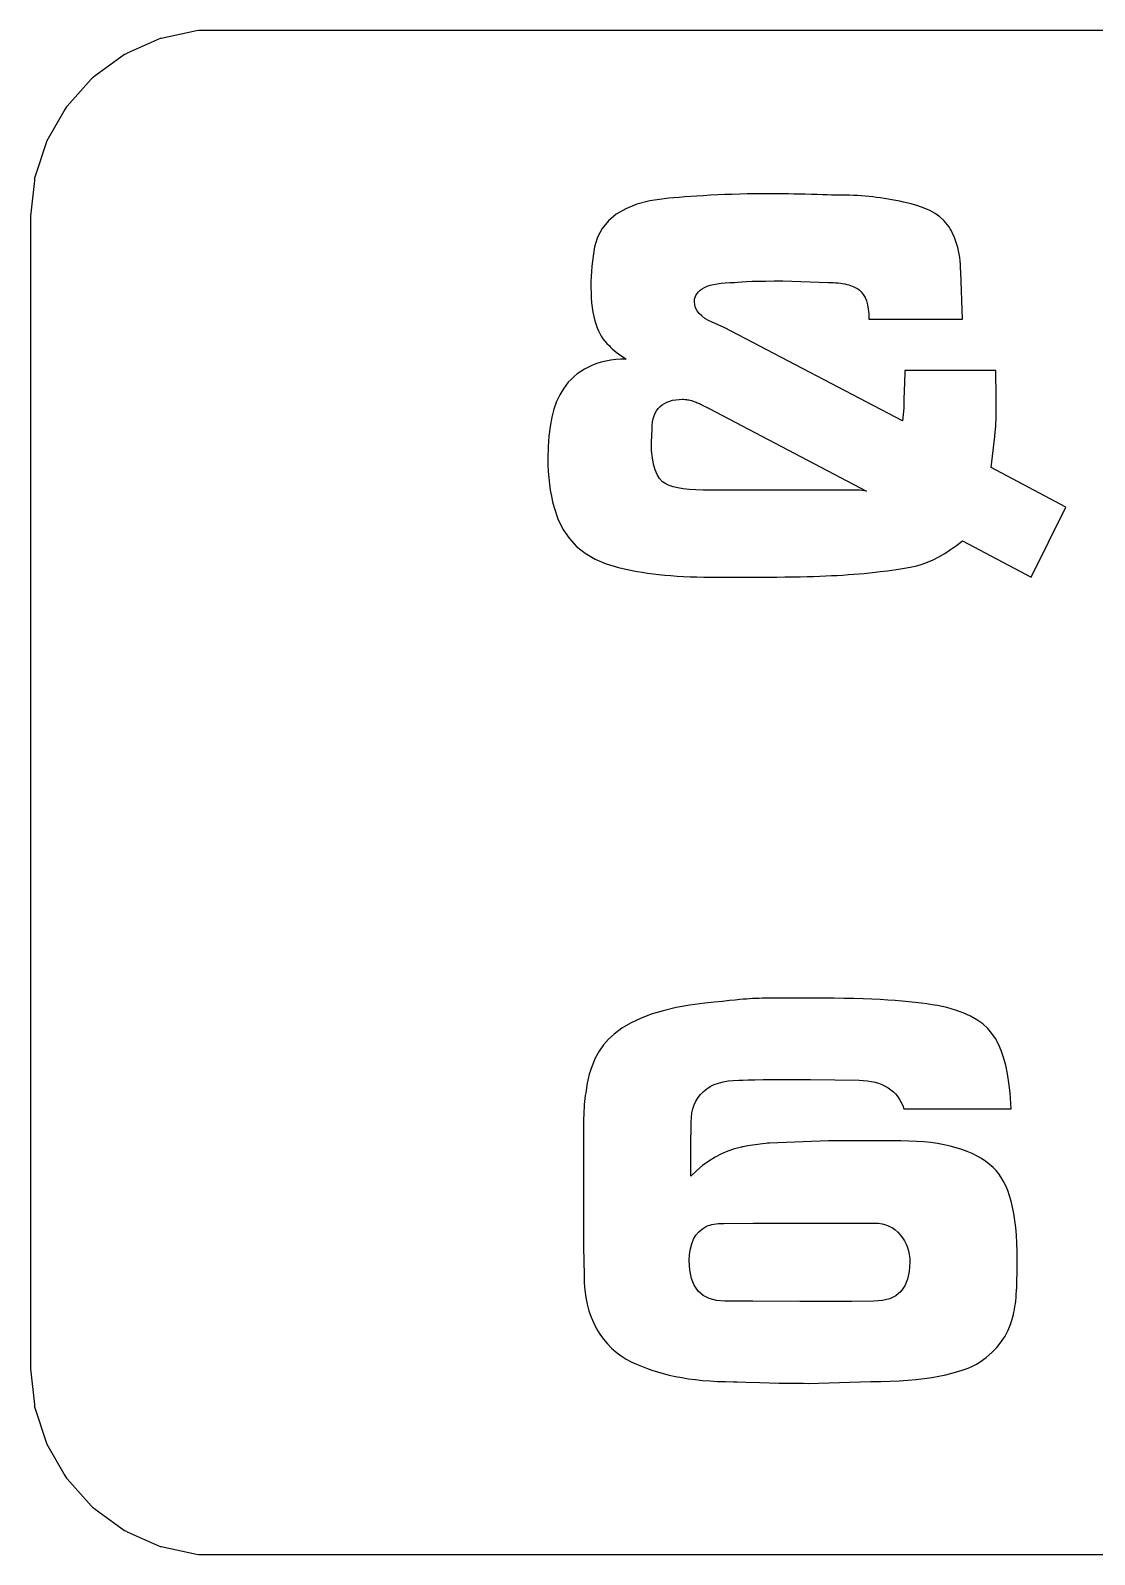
# Model space of a CAD drawing. Header units: millimetres. Extents: x -16 to 249, y -82 to 7.
# Drawn here: x 88.37 to 97.62, y -6.12 to 7.12 of the extents above; entities that cross this region are included whole.
import ezdxf

# ---------------------------------------------------------------- set-up
doc = ezdxf.new("R2010")
doc.units = ezdxf.units.MM
doc.layers.get('0').update_dxf_attribs({"lineweight": 25, "true_color": 0xffffff})

msp = doc.modelspace()

# ---------------------------------------------------------------- linework, layer by layer
for p, q in [((89.4954, 7.05293), (89.2089, 6.92539)), ((89.5042, 7.05479), (89.4954, 7.05293)), ((89.8109, 7.11999), (89.5042, 7.05479)), ((89.8293, 7.12391), (89.8109, 7.11999)), ((100.171, 7.12391), (89.8293, 7.12391)), ((89.1836, 6.91409), (88.9299, 6.72977)), ((89.2008, 6.92175), (89.1836, 6.91409)), ((89.2089, 6.92539), (89.2008, 6.92175)), ((88.8948, 6.69945), (88.685, 6.46642)), ((88.9074, 6.71344), (88.8948, 6.69945)), ((88.9146, 6.7187), (88.9074, 6.71344)), ((88.9299, 6.72977), (88.9146, 6.7187)), ((88.6651, 6.43571), (88.5083, 6.16414)), ((88.6745, 6.45202), (88.6651, 6.43571)), ((88.679, 6.45977), (88.6745, 6.45202)), ((88.685, 6.46642), (88.679, 6.45977)), ((88.5056, 6.15563), (88.4086, 5.85739)), ((88.5083, 6.16414), (88.5056, 6.15563)), ((88.4028, 5.83949), (88.4009, 5.82077)), ((88.4086, 5.85739), (88.4028, 5.83949)), ((88.4009, 5.82077), (88.3681, 5.5089)), ((94.405, 5.69707), (94.342, 5.69431)), ((94.4687, 5.6994), (94.405, 5.69707)), ((94.533, 5.70131), (94.4687, 5.6994)), ((94.5979, 5.7028), (94.533, 5.70131)), ((94.6634, 5.70386), (94.5979, 5.7028)), ((94.7296, 5.7045), (94.6634, 5.70386)), ((94.7964, 5.70471), (94.7296, 5.7045)), ((94.8329, 5.70461), (94.7964, 5.70471)), ((94.8718, 5.70432), (94.8329, 5.70461)), ((94.9131, 5.70381), (94.8718, 5.70432)), ((94.9568, 5.70311), (94.9131, 5.70381)), ((95.0029, 5.70221), (94.9568, 5.70311)), ((95.0515, 5.70111), (95.0029, 5.70221)), ((95.1024, 5.69981), (95.0515, 5.70111)), ((95.1558, 5.69832), (95.1024, 5.69981)), ((95.2076, 5.69681), (95.1558, 5.69832)), ((95.2539, 5.69551), (95.2076, 5.69681)), ((93.5425, 5.57443), (93.4598, 5.52682)), ((93.6396, 5.61272), (93.5425, 5.57443)), ((93.7511, 5.64166), (93.6396, 5.61272)), ((93.8768, 5.66127), (93.7511, 5.64166)), ((93.917, 5.6653), (93.8768, 5.66127)), ((93.96, 5.66924), (93.917, 5.6653)), ((94.006, 5.6731), (93.96, 5.66924)), ((94.0549, 5.67688), (94.006, 5.6731)), ((94.1067, 5.68056), (94.0549, 5.67688)), ((94.1614, 5.68416), (94.1067, 5.68056)), ((94.2191, 5.68768), (94.1614, 5.68416)), ((94.2797, 5.69112), (94.2191, 5.68768)), ((94.342, 5.69431), (94.2797, 5.69112)), ((95.2946, 5.69441), (95.2539, 5.69551)), ((95.3298, 5.69351), (95.2946, 5.69441)), ((95.3594, 5.69281), (95.3298, 5.69351)), ((95.3835, 5.69231), (95.3594, 5.69281)), ((95.402, 5.69202), (95.3835, 5.69231)), ((95.4507, 5.69168), (95.402, 5.69202)), ((95.486, 5.69098), (95.4507, 5.69168)), ((95.521, 5.68982), (95.486, 5.69098)), ((95.5556, 5.68819), (95.521, 5.68982)), ((95.5898, 5.68608), (95.5556, 5.68819)), ((95.6237, 5.68352), (95.5898, 5.68608)), ((95.6572, 5.6805), (95.6237, 5.68352)), ((95.6902, 5.67699), (95.6572, 5.6805)), ((95.7232, 5.67303), (95.6902, 5.67699)), ((95.7563, 5.66862), (95.7232, 5.67303)), ((95.7895, 5.66373), (95.7563, 5.66862)), ((95.8228, 5.65839), (95.7895, 5.66373)), ((95.8563, 5.65256), (95.8228, 5.65839)), ((95.8899, 5.64629), (95.8563, 5.65256)), ((95.9236, 5.63953), (95.8899, 5.64629)), ((95.9575, 5.63231), (95.9236, 5.63953)), ((96.0221, 5.618), (95.9575, 5.63231)), ((96.0819, 5.60081), (96.0221, 5.618)), ((96.1367, 5.58075), (96.0819, 5.60081)), ((96.1867, 5.55782), (96.1367, 5.58075)), ((88.3681, 5.5089), (88.3671, 5.5)), ((88.3671, 5.5), (88.3671, -4.5)), ((93.3913, 5.46986), (93.3372, 5.40358)), ((93.4598, 5.52682), (93.3913, 5.46986)), ((96.2317, 5.532), (96.1867, 5.55782)), ((96.2718, 5.5033), (96.2317, 5.532)), ((96.307, 5.47173), (96.2718, 5.5033)), ((96.3372, 5.43727), (96.307, 5.47173)), ((96.3498, 5.41975), (96.3372, 5.43727)), ((93.2974, 5.32796), (93.2719, 5.243)), ((93.3372, 5.40358), (93.2974, 5.32796)), ((96.3618, 5.40105), (96.3498, 5.41975)), ((96.3732, 5.38115), (96.3618, 5.40105)), ((96.384, 5.36006), (96.3732, 5.38115)), ((96.3942, 5.3378), (96.384, 5.36006)), ((96.4038, 5.31435), (96.3942, 5.3378)), ((96.4129, 5.2897), (96.4038, 5.31435)), ((93.2643, 5.20242), (93.2577, 5.16083)), ((93.2719, 5.243), (93.2643, 5.20242)), ((96.4213, 5.26387), (96.4129, 5.2897)), ((96.4289, 5.23705), (96.4213, 5.26387)), ((96.4355, 5.20937), (96.4289, 5.23705)), ((96.4411, 5.18083), (96.4355, 5.20937)), ((96.4457, 5.15146), (96.4411, 5.18083)), ((93.2475, 5.0746), (93.2439, 5.02995)), ((93.2521, 5.11823), (93.2475, 5.0746)), ((93.2577, 5.16083), (93.2521, 5.11823)), ((96.4493, 5.12125), (96.4457, 5.15146)), ((96.4518, 5.09018), (96.4493, 5.12125)), ((96.4534, 5.05827), (96.4518, 5.09018)), ((96.4539, 5.02551), (96.4534, 5.05827)), ((93.2399, 4.93761), (93.2394, 4.88991)), ((93.2414, 4.9843), (93.2399, 4.93761)), ((93.2439, 5.02995), (93.2414, 4.9843)), ((94.2514, 4.89992), (94.2774, 4.909)), ((94.2774, 4.909), (94.3059, 4.91669)), ((94.3059, 4.91669), (94.337, 4.92297)), ((94.337, 4.92297), (94.3707, 4.92786)), ((94.3707, 4.92786), (94.4069, 4.93135)), ((94.4069, 4.93135), (94.4458, 4.93346)), ((94.4458, 4.93346), (94.4872, 4.93416)), ((94.4872, 4.93416), (94.5157, 4.93715)), ((94.5157, 4.93715), (94.5511, 4.93976)), ((94.5511, 4.93976), (94.5934, 4.94196)), ((94.5934, 4.94196), (94.6425, 4.94376)), ((94.6425, 4.94376), (94.6985, 4.94516)), ((94.6985, 4.94516), (94.7613, 4.94615)), ((94.7613, 4.94615), (94.8311, 4.94675)), ((94.8311, 4.94675), (94.9076, 4.94695)), ((94.9076, 4.94695), (95.301, 4.93416)), ((95.301, 4.93416), (95.3237, 4.93388)), ((95.3237, 4.93388), (95.3457, 4.93304)), ((95.3457, 4.93304), (95.3671, 4.93167)), ((95.3671, 4.93167), (95.3878, 4.92975)), ((95.3878, 4.92975), (95.4078, 4.92726)), ((95.4078, 4.92726), (95.4271, 4.92422)), ((95.4271, 4.92422), (95.4458, 4.92065)), ((95.4458, 4.92065), (95.4637, 4.91652)), ((95.4637, 4.91652), (95.4808, 4.91196)), ((95.4808, 4.91196), (95.4968, 4.90712)), ((95.4968, 4.90712), (95.5117, 4.90198)), ((95.5117, 4.90198), (95.5255, 4.89653)), ((96.4701, 4.61415), (96.4539, 5.02551)), ((93.2394, 4.88991), (93.2401, 4.84442)), ((93.2401, 4.84442), (93.2422, 4.80029)), ((93.2422, 4.80029), (93.2458, 4.75751)), ((94.14, 4.76883), (94.1413, 4.78732)), ((94.1413, 4.78732), (94.1455, 4.80482)), ((94.1455, 4.80482), (94.1524, 4.82137)), ((94.1524, 4.82137), (94.162, 4.83693)), ((94.162, 4.83693), (94.1744, 4.85152)), ((94.1744, 4.85152), (94.1895, 4.86513)), ((94.1895, 4.86513), (94.2075, 4.87776)), ((94.2075, 4.87776), (94.2281, 4.88943)), ((94.2281, 4.88943), (94.2514, 4.89992)), ((95.5255, 4.89653), (95.5381, 4.89079)), ((95.5381, 4.89079), (95.5497, 4.88475)), ((95.5497, 4.88475), (95.5602, 4.87842)), ((95.5602, 4.87842), (95.5695, 4.8718)), ((95.5695, 4.8718), (95.5899, 4.85294)), ((95.5899, 4.85294), (95.6075, 4.83026)), ((95.6075, 4.83026), (95.6224, 4.80379)), ((95.6224, 4.80379), (95.6346, 4.77348)), ((95.6346, 4.77348), (95.6441, 4.73936)), ((93.2458, 4.75751), (93.2509, 4.71609)), ((93.2509, 4.71609), (93.2574, 4.67603)), ((93.2574, 4.67603), (93.2653, 4.63733)), ((93.2653, 4.63733), (93.2747, 4.59998)), ((94.1425, 4.74046), (94.14, 4.76883)), ((94.15, 4.71362), (94.1425, 4.74046)), ((94.1625, 4.68831), (94.15, 4.71362)), ((94.18, 4.66451), (94.1625, 4.68831)), ((94.2025, 4.64224), (94.18, 4.66451)), ((94.23, 4.62151), (94.2025, 4.64224)), ((95.6441, 4.73936), (95.6509, 4.70145)), ((95.6509, 4.70145), (95.655, 4.6597)), ((95.655, 4.6597), (95.6563, 4.61415)), ((93.2747, 4.59998), (93.2855, 4.564)), ((93.2855, 4.564), (93.2943, 4.53802)), ((93.2943, 4.53802), (93.3046, 4.51308)), ((93.3046, 4.51308), (93.3164, 4.48914)), ((94.2625, 4.60228), (94.23, 4.62151)), ((94.3, 4.58459), (94.2625, 4.60228)), ((94.3977, 4.54123), (94.3, 4.58459)), ((95.9493, 3.73097), (94.3977, 4.54123)), ((95.6563, 4.61415), (96.4701, 4.61415)), ((93.3164, 4.48914), (93.3296, 4.46622)), ((93.3296, 4.46622), (93.3442, 4.44432)), ((93.3442, 4.44432), (93.3602, 4.42345)), ((93.3602, 4.42345), (93.3777, 4.40359)), ((93.3777, 4.40359), (93.3967, 4.38475)), ((93.3967, 4.38475), (93.4103, 4.37045)), ((93.3299, 4.24037), (93.2911, 4.22824)), ((93.3702, 4.25031), (93.3299, 4.24037)), ((93.412, 4.25803), (93.3702, 4.25031)), ((93.4103, 4.37045), (93.4253, 4.35606)), ((93.4552, 4.26353), (93.412, 4.25803)), ((93.4253, 4.35606), (93.4418, 4.34158)), ((93.4418, 4.34158), (93.4598, 4.32703)), ((93.4998, 4.26685), (93.4552, 4.26353)), ((93.4598, 4.32703), (93.4791, 4.31239)), ((93.4791, 4.31239), (93.4999, 4.29767)), ((93.5459, 4.26796), (93.4998, 4.26685)), ((93.4999, 4.29767), (93.5222, 4.28285)), ((93.5222, 4.28285), (93.5459, 4.26796)), ((93.0929, 4.1152), (93.0668, 4.09105)), ((93.121, 4.13791), (93.0929, 4.1152)), ((93.1512, 4.15916), (93.121, 4.13791)), ((93.1834, 4.17899), (93.1512, 4.15916)), ((93.2176, 4.19736), (93.1834, 4.17899)), ((93.2536, 4.2139), (93.2176, 4.19736)), ((93.2911, 4.22824), (93.2536, 4.2139)), ((95.9683, 4.16872), (95.9642, 4.04811)), ((96.7604, 4.16872), (95.9683, 4.16872)), ((96.7631, 3.93221), (96.7604, 4.16872)), ((93.0006, 4.00995), (92.9688, 3.95776)), ((93.0206, 4.03844), (93.0006, 4.00995)), ((93.0427, 4.06546), (93.0206, 4.03844)), ((93.0668, 4.09105), (93.0427, 4.06546)), ((95.9622, 3.98567), (95.9617, 3.96486)), ((95.9629, 4.00655), (95.9622, 3.98567)), ((95.9642, 4.04811), (95.9629, 4.00655)), ((92.9413, 3.89894), (92.918, 3.83351)), ((92.9688, 3.95776), (92.9413, 3.89894)), ((93.824, 3.83714), (93.8402, 3.85417)), ((93.8402, 3.85417), (93.8584, 3.86919)), ((93.8584, 3.86919), (93.8784, 3.8822)), ((93.8784, 3.8822), (93.9003, 3.89322)), ((93.9003, 3.89322), (93.924, 3.90222)), ((93.924, 3.90222), (93.9495, 3.90924)), ((93.9495, 3.90924), (93.9768, 3.91425)), ((93.9768, 3.91425), (94.0059, 3.91725)), ((94.0059, 3.91725), (94.0369, 3.91824)), ((94.0369, 3.91824), (94.0477, 3.91801)), ((94.0477, 3.91801), (94.0586, 3.91731)), ((94.0586, 3.91731), (94.0694, 3.91615)), ((94.0694, 3.91615), (94.0803, 3.91452)), ((94.0803, 3.91452), (94.0911, 3.91241)), ((94.0911, 3.91241), (94.102, 3.90985)), ((94.102, 3.90985), (94.1128, 3.90683)), ((94.1128, 3.90683), (94.1237, 3.90332)), ((94.1237, 3.90332), (94.1344, 3.89958)), ((94.1344, 3.89958), (94.1447, 3.8958)), ((94.1447, 3.8958), (94.1547, 3.89197)), ((94.1547, 3.89197), (94.1644, 3.88809)), ((94.1644, 3.88809), (94.1737, 3.88419)), ((94.1737, 3.88419), (94.1827, 3.88022)), ((94.1827, 3.88022), (94.1913, 3.87622)), ((94.1913, 3.87622), (94.1996, 3.87216)), ((94.1996, 3.87216), (94.2078, 3.86807)), ((94.2078, 3.86807), (94.2244, 3.8596)), ((94.2244, 3.8596), (94.2329, 3.85526)), ((94.2329, 3.85526), (94.25, 3.84628)), ((94.25, 3.84628), (94.2674, 3.83698)), ((95.9602, 3.86208), (95.9601, 3.84177)), ((95.9603, 3.88246), (95.9602, 3.86208)), ((95.9605, 3.90292), (95.9603, 3.88246)), ((95.9608, 3.92349), (95.9605, 3.90292)), ((95.9612, 3.94414), (95.9608, 3.92349)), ((95.9617, 3.96486), (95.9612, 3.94414)), ((96.7631, 3.81805), (96.7631, 3.93221)), ((92.8989, 3.76144), (92.8841, 3.68277)), ((92.918, 3.83351), (92.8989, 3.76144)), ((93.7721, 3.69296), (93.7754, 3.722)), ((93.7754, 3.722), (93.7808, 3.74904)), ((93.7808, 3.74904), (93.7883, 3.77406)), ((93.7883, 3.77406), (93.798, 3.7971)), ((93.798, 3.7971), (93.8099, 3.81812)), ((93.8099, 3.81812), (93.824, 3.83714)), ((94.2674, 3.83698), (95.6346, 3.11913)), ((95.9601, 3.84177), (95.9493, 3.73097)), ((96.7604, 3.7052), (96.761, 3.71916)), ((96.761, 3.71916), (96.7616, 3.73317)), ((96.7616, 3.73317), (96.762, 3.74721)), ((96.762, 3.74721), (96.7624, 3.76129)), ((96.7624, 3.76129), (96.7627, 3.77542)), ((96.7627, 3.77542), (96.7629, 3.7896)), ((96.7629, 3.7896), (96.7631, 3.8038)), ((96.7631, 3.8038), (96.7631, 3.81805)), ((92.8735, 3.59747), (92.8671, 3.50555)), ((92.8841, 3.68277), (92.8735, 3.59747)), ((93.7656, 3.54193), (93.771, 3.66193)), ((93.771, 3.66193), (93.7721, 3.69296)), ((96.7197, 3.326), (96.7495, 3.59512)), ((96.7495, 3.59512), (96.7515, 3.60873)), ((96.7515, 3.60873), (96.7533, 3.62239)), ((96.7533, 3.62239), (96.7549, 3.63609)), ((96.7549, 3.63609), (96.7563, 3.64983)), ((96.7563, 3.64983), (96.7576, 3.6636)), ((96.7576, 3.6636), (96.7587, 3.67743)), ((96.7587, 3.67743), (96.7596, 3.6913)), ((96.7596, 3.6913), (96.7604, 3.7052)), ((92.8671, 3.50555), (92.865, 3.40701)), ((93.7675, 3.47189), (93.7656, 3.54193)), ((93.7734, 3.409), (93.7675, 3.47189)), ((92.865, 3.40701), (92.8658, 3.34862)), ((92.8658, 3.34862), (92.8684, 3.29158)), ((93.7831, 3.35327), (93.7734, 3.409)), ((93.7968, 3.3047), (93.7831, 3.35327)), ((97.368, 2.98077), (96.7197, 3.326)), ((92.8684, 3.29158), (92.8726, 3.2359)), ((92.8726, 3.2359), (92.8786, 3.18159)), ((92.8786, 3.18159), (92.8862, 3.12863)), ((93.8143, 3.26328), (93.7968, 3.3047)), ((93.8358, 3.22902), (93.8143, 3.26328)), ((93.8611, 3.20192), (93.8358, 3.22902)), ((93.8904, 3.18196), (93.8611, 3.20192)), ((93.9191, 3.16919), (93.8904, 3.18196)), ((92.8862, 3.12863), (92.8955, 3.07703)), ((92.8955, 3.07703), (92.9065, 3.02678)), ((93.9538, 3.15811), (93.9191, 3.16919)), ((93.9944, 3.14874), (93.9538, 3.15811)), ((94.041, 3.14108), (93.9944, 3.14874)), ((94.0934, 3.13512), (94.041, 3.14108)), ((94.1518, 3.13086), (94.0934, 3.13512)), ((94.2162, 3.1283), (94.1518, 3.13086)), ((94.2864, 3.12744), (94.2162, 3.1283)), ((95.5804, 3.12744), (94.2864, 3.12744)), ((95.6346, 3.11913), (95.5804, 3.12744)), ((92.9065, 3.02678), (92.9192, 2.97789)), ((92.9192, 2.97789), (92.9523, 2.87885)), ((97.0669, 2.37225), (97.368, 2.98077)), ((92.9523, 2.87885), (92.9959, 2.78947)), ((92.9959, 2.78947), (93.05, 2.70978)), ((93.05, 2.70978), (93.1146, 2.63977)), ((96.4176, 2.6483), (96.4701, 2.68904)), ((96.4701, 2.68904), (97.0669, 2.37225)), ((93.1146, 2.63977), (93.1897, 2.57942)), ((93.1897, 2.57942), (93.2753, 2.52876)), ((93.2753, 2.52876), (93.3714, 2.48776)), ((96.1665, 2.50171), (96.2152, 2.52341)), ((96.2152, 2.52341), (96.2646, 2.54892)), ((96.2646, 2.54892), (96.3149, 2.57823)), ((96.3149, 2.57823), (96.3659, 2.61136)), ((96.3659, 2.61136), (96.4176, 2.6483)), ((93.3714, 2.48776), (93.4781, 2.45645)), ((93.4781, 2.45645), (93.5162, 2.44717)), ((93.5162, 2.44717), (93.556, 2.43837)), ((93.556, 2.43837), (93.5974, 2.43002)), ((93.5974, 2.43002), (93.6405, 2.42215)), ((93.6405, 2.42215), (93.6852, 2.41473)), ((93.6852, 2.41473), (93.7316, 2.40781)), ((93.7316, 2.40781), (93.7797, 2.40134)), ((93.7797, 2.40134), (93.8294, 2.39532)), ((93.8294, 2.39532), (93.8807, 2.38992)), ((93.8807, 2.38992), (93.9335, 2.38522)), ((93.9335, 2.38522), (93.988, 2.38126)), ((95.2805, 2.38252), (95.3311, 2.38493)), ((95.3311, 2.38493), (95.3807, 2.3876)), ((95.3807, 2.3876), (95.4295, 2.39052)), ((95.4295, 2.39052), (95.4774, 2.39369)), ((95.4774, 2.39369), (95.5243, 2.39711)), ((95.5243, 2.39711), (95.5704, 2.40079)), ((95.5704, 2.40079), (95.6156, 2.40472)), ((95.6156, 2.40472), (95.6868, 2.41226)), ((95.6868, 2.41226), (95.754, 2.41997)), ((95.754, 2.41997), (95.8171, 2.42784)), ((95.8171, 2.42784), (95.8761, 2.43588)), ((95.8761, 2.43588), (95.931, 2.44409)), ((95.931, 2.44409), (95.9819, 2.45247)), ((95.9819, 2.45247), (96.0287, 2.46101)), ((96.0287, 2.46101), (96.0714, 2.46973)), ((96.0714, 2.46973), (96.1186, 2.48381)), ((96.1186, 2.48381), (96.1665, 2.50171)), ((93.988, 2.38126), (94.044, 2.37802)), ((94.044, 2.37802), (94.1016, 2.37549)), ((94.1016, 2.37549), (94.1607, 2.37369)), ((94.1607, 2.37369), (94.2214, 2.3726)), ((94.2214, 2.3726), (94.2837, 2.37225)), ((94.2837, 2.37225), (94.7015, 2.37225)), ((94.7015, 2.37225), (94.7798, 2.37238)), ((94.7798, 2.37238), (94.8545, 2.37276)), ((94.8545, 2.37276), (94.9257, 2.37338)), ((94.9257, 2.37338), (94.9935, 2.37428)), ((94.9935, 2.37428), (95.0576, 2.37541)), ((95.0576, 2.37541), (95.1183, 2.37682)), ((95.1183, 2.37682), (95.1755, 2.37846)), ((95.1755, 2.37846), (95.2291, 2.38037)), ((95.2291, 2.38037), (95.2805, 2.38252)), ((94.3117, -1.32263), (94.2301, -1.3309)), ((94.3828, -1.31546), (94.3117, -1.32263)), ((94.4436, -1.30939), (94.3828, -1.31546)), ((94.4939, -1.30441), (94.4436, -1.30939)), ((94.5338, -1.30055), (94.4939, -1.30441)), ((94.5632, -1.29779), (94.5338, -1.30055)), ((94.5822, -1.29614), (94.5632, -1.29779)), ((94.5909, -1.29559), (94.5822, -1.29614)), ((94.6181, -1.29367), (94.5909, -1.29559)), ((94.6454, -1.29202), (94.6181, -1.29367)), ((94.673, -1.29062), (94.6454, -1.29202)), ((94.7007, -1.28947), (94.673, -1.29062)), ((94.7286, -1.28857), (94.7007, -1.28947)), ((94.7567, -1.28793), (94.7286, -1.28857)), ((94.7849, -1.28755), (94.7567, -1.28793)), ((94.8133, -1.28743), (94.7849, -1.28755)), ((95.1632, -1.28743), (94.8133, -1.28743)), ((95.2601, -1.28769), (95.1632, -1.28743)), ((95.3529, -1.28845), (95.2601, -1.28769)), ((95.4414, -1.28972), (95.3529, -1.28845)), ((95.5257, -1.2915), (95.4414, -1.28972)), ((95.6058, -1.29379), (95.5257, -1.2915)), ((95.6818, -1.29659), (95.6058, -1.29379)), ((95.7535, -1.2999), (95.6818, -1.29659)), ((95.821, -1.30371), (95.7535, -1.2999)), ((95.885, -1.30803), (95.821, -1.30371)), ((95.9461, -1.31287), (95.885, -1.30803)), ((96.0042, -1.31821), (95.9461, -1.31287)), ((96.0594, -1.32407), (96.0042, -1.31821)), ((96.1117, -1.33043), (96.0594, -1.32407)), ((93.7642, -1.42807), (93.67, -1.46404)), ((93.8673, -1.39677), (93.7642, -1.42807)), ((93.9793, -1.37015), (93.8673, -1.39677)), ((94.1003, -1.34819), (93.9793, -1.37015)), ((94.2301, -1.3309), (94.1003, -1.34819)), ((96.1611, -1.33731), (96.1117, -1.33043)), ((96.2075, -1.3447), (96.1611, -1.33731)), ((96.251, -1.35258), (96.2075, -1.3447)), ((96.3326, -1.37001), (96.251, -1.35258)), ((96.4078, -1.39108), (96.3326, -1.37001)), ((96.4767, -1.4158), (96.4078, -1.39108)), ((96.5392, -1.44418), (96.4767, -1.4158)), ((96.5954, -1.4762), (96.5392, -1.44418)), ((93.5082, -1.54997), (93.4407, -1.59995)), ((93.5846, -1.50467), (93.5082, -1.54997)), ((93.67, -1.46404), (93.5846, -1.50467)), ((96.6452, -1.51187), (96.5954, -1.4762)), ((96.6886, -1.55118), (96.6452, -1.51187)), ((96.7257, -1.59415), (96.6886, -1.55118)), ((93.349, -1.69302), (93.3106, -1.74821)), ((93.3923, -1.6436), (93.349, -1.69302)), ((93.4407, -1.59995), (93.3923, -1.6436)), ((96.7555, -1.63724), (96.7257, -1.59415)), ((96.7823, -1.68645), (96.7555, -1.63724)), ((96.8063, -1.74174), (96.7823, -1.68645)), ((93.2773, -1.8092), (93.2489, -1.87595)), ((93.3106, -1.74821), (93.2773, -1.8092)), ((96.8275, -1.80316), (96.8063, -1.74174)), ((96.8457, -1.8707), (96.8275, -1.80316)), ((93.2256, -1.94849), (93.2072, -2.02678)), ((93.2489, -1.87595), (93.2256, -1.94849)), ((96.861, -1.94432), (96.8457, -1.8707)), ((96.8735, -2.02406), (96.861, -1.94432)), ((93.1938, -2.11087), (93.19, -2.13457)), ((93.2072, -2.02678), (93.1938, -2.11087)), ((94.1928, -2.12434), (94.2179, -2.09891)), ((94.2179, -2.09891), (94.2461, -2.07611)), ((94.2461, -2.07611), (94.2773, -2.05637)), ((94.2773, -2.05637), (94.3114, -2.03966)), ((94.3114, -2.03966), (94.3484, -2.02597)), ((94.3484, -2.02597), (94.3884, -2.01534)), ((94.3884, -2.01534), (94.4313, -2.00775)), ((94.4313, -2.00775), (94.4771, -2.00319)), ((94.4771, -2.00319), (94.5258, -2.00166)), ((94.5258, -2.00166), (94.5598, -1.99986)), ((94.5598, -1.99986), (94.6065, -1.99831)), ((94.6065, -1.99831), (94.6656, -1.99699)), ((94.6656, -1.99699), (94.7374, -1.99591)), ((94.7374, -1.99591), (94.8216, -1.99507)), ((94.8216, -1.99507), (94.9184, -1.99446)), ((94.9184, -1.99446), (95.0278, -1.99411)), ((95.0278, -1.99411), (95.1497, -1.99399)), ((95.1497, -1.99399), (95.5701, -2.00166)), ((95.5701, -2.00166), (95.6073, -2.00269)), ((95.6073, -2.00269), (95.6429, -2.00574)), ((95.6429, -2.00574), (95.6768, -2.01083)), ((95.6768, -2.01083), (95.7091, -2.01796)), ((95.7091, -2.01796), (95.7399, -2.02711)), ((95.7399, -2.02711), (95.769, -2.03831)), ((95.769, -2.03831), (95.7965, -2.05156)), ((95.7965, -2.05156), (95.8224, -2.06683)), ((95.8224, -2.06683), (95.8465, -2.08391)), ((95.8465, -2.08391), (95.8687, -2.1026)), ((95.8687, -2.1026), (95.8889, -2.12288)), ((96.8831, -2.10991), (96.8735, -2.02406)), ((96.8939, -2.24835), (96.8831, -2.10991)), ((93.1793, -2.24123), (93.1778, -2.27086)), ((93.1813, -2.21278), (93.1793, -2.24123)), ((93.1837, -2.18552), (93.1813, -2.21278)), ((93.1866, -2.15944), (93.1837, -2.18552)), ((93.19, -2.13457), (93.1866, -2.15944)), ((94.1174, -2.28557), (94.1258, -2.24878)), ((94.1258, -2.24878), (94.1375, -2.21426)), ((94.1375, -2.21426), (94.1526, -2.18202)), ((94.1526, -2.18202), (94.171, -2.15205)), ((94.171, -2.15205), (94.1928, -2.12434)), ((95.8889, -2.12288), (95.9072, -2.14476)), ((95.9072, -2.14476), (95.9235, -2.16826)), ((95.9235, -2.16826), (95.9379, -2.19336)), ((95.9379, -2.19336), (95.9503, -2.22005)), ((95.9503, -2.22005), (95.9608, -2.24835)), ((95.9608, -2.24835), (96.8939, -2.24835)), ((93.1762, -2.33371), (93.1756, -2.3974)), ((93.1768, -2.3017), (93.1762, -2.33371)), ((93.1778, -2.27086), (93.1768, -2.3017)), ((94.108, -2.58778), (94.1107, -2.36595)), ((94.1107, -2.36595), (94.1124, -2.32462)), ((94.1124, -2.32462), (94.1174, -2.28557)), ((93.1752, -2.45804), (93.1749, -2.51562)), ((93.1749, -2.51562), (93.1749, -2.54326)), ((93.1756, -2.3974), (93.1752, -2.45804)), ((93.1749, -2.54326), (93.1749, -3.44789)), ((94.108, -2.83427), (94.108, -2.58778)), ((94.3737, -2.64177), (94.3182, -2.67094)), ((94.4305, -2.61725), (94.3737, -2.64177)), ((94.4884, -2.59738), (94.4305, -2.61725)), ((94.5475, -2.58218), (94.4884, -2.59738)), ((94.5541, -2.5807), (94.5475, -2.58218)), ((94.563, -2.57896), (94.5541, -2.5807)), ((94.5744, -2.57697), (94.563, -2.57896)), ((94.5882, -2.57472), (94.5744, -2.57697)), ((94.6042, -2.57224), (94.5882, -2.57472)), ((94.6227, -2.56949), (94.6042, -2.57224)), ((94.6436, -2.56648), (94.6227, -2.56949)), ((94.6901, -2.56001), (94.6436, -2.56648)), ((94.7301, -2.55458), (94.6901, -2.56001)), ((94.7614, -2.55051), (94.7301, -2.55458)), ((94.7736, -2.54898), (94.7614, -2.55051)), ((94.7837, -2.54779), (94.7736, -2.54898)), ((94.7916, -2.54695), (94.7837, -2.54779)), ((95.3043, -2.52902), (94.7916, -2.54695)), ((95.9336, -2.52902), (95.3043, -2.52902)), ((96.0022, -2.52994), (95.9336, -2.52902)), ((96.0685, -2.53268), (96.0022, -2.52994)), ((96.1323, -2.53726), (96.0685, -2.53268)), ((96.1937, -2.54367), (96.1323, -2.53726)), ((96.2527, -2.55193), (96.1937, -2.54367)), ((96.3092, -2.562), (96.2527, -2.55193)), ((96.3634, -2.5739), (96.3092, -2.562)), ((96.4151, -2.58763), (96.3634, -2.5739)), ((96.4643, -2.60315), (96.4151, -2.58763)), ((96.511, -2.62042), (96.4643, -2.60315)), ((96.555, -2.63943), (96.511, -2.62042)), ((96.5965, -2.66019), (96.555, -2.63943)), ((94.2107, -2.74329), (94.1588, -2.78645)), ((94.2639, -2.70479), (94.2107, -2.74329)), ((94.3182, -2.67094), (94.2639, -2.70479)), ((96.6354, -2.68269), (96.5965, -2.66019)), ((96.6717, -2.70694), (96.6354, -2.68269)), ((96.7054, -2.73293), (96.6717, -2.70694)), ((96.7366, -2.76067), (96.7054, -2.73293)), ((96.7615, -2.78551), (96.7366, -2.76067)), ((94.1588, -2.78645), (94.108, -2.83427)), ((96.785, -2.81372), (96.7615, -2.78551)), ((96.8068, -2.84529), (96.785, -2.81372)), ((96.8271, -2.88023), (96.8068, -2.84529)), ((96.8458, -2.91853), (96.8271, -2.88023)), ((96.8629, -2.96021), (96.8458, -2.91853)), ((96.8785, -3.00522), (96.8629, -2.96021)), ((96.8925, -3.05362), (96.8785, -3.00522)), ((96.9049, -3.10541), (96.8925, -3.05362)), ((96.9157, -3.16066), (96.9049, -3.10541)), ((96.9248, -3.21935), (96.9157, -3.16066)), ((94.1784, -3.31798), (94.2087, -3.29202)), ((94.2087, -3.29202), (94.2437, -3.27061)), ((94.2437, -3.27061), (94.2579, -3.26483)), ((94.2579, -3.26483), (94.2735, -3.25983)), ((94.2735, -3.25983), (94.2904, -3.2556)), ((94.2904, -3.2556), (94.3087, -3.25214)), ((94.3087, -3.25214), (94.3284, -3.24944)), ((94.3284, -3.24944), (94.3494, -3.24751)), ((94.3494, -3.24751), (94.3718, -3.24635)), ((94.3718, -3.24635), (94.3956, -3.24597)), ((94.3956, -3.24597), (94.6505, -3.24326)), ((94.6505, -3.24326), (95.7057, -3.24326)), ((95.7057, -3.24326), (95.7395, -3.24483)), ((95.7395, -3.24483), (95.7715, -3.24956)), ((95.7715, -3.24956), (95.8019, -3.25743)), ((95.8019, -3.25743), (95.8305, -3.26845)), ((95.8305, -3.26845), (95.8575, -3.28262)), ((95.8575, -3.28262), (95.8827, -3.29996)), ((95.8827, -3.29996), (95.9063, -3.32043)), ((96.9322, -3.28149), (96.9248, -3.21935)), ((96.938, -3.34709), (96.9322, -3.28149)), ((94.1038, -3.46706), (94.1154, -3.42299)), ((94.1154, -3.42299), (94.1317, -3.38345)), ((94.1317, -3.38345), (94.1527, -3.34845)), ((94.1527, -3.34845), (94.1784, -3.31798)), ((95.9063, -3.32043), (95.9281, -3.34406)), ((95.9281, -3.34406), (95.9479, -3.36984)), ((95.9479, -3.36984), (95.965, -3.39682)), ((95.965, -3.39682), (95.9794, -3.42499)), ((95.9794, -3.42499), (95.9912, -3.45435)), ((96.9421, -3.41614), (96.938, -3.34709)), ((96.9446, -3.48863), (96.9421, -3.41614)), ((93.1749, -3.44789), (93.1803, -3.69521)), ((94.0945, -3.56877), (94.0968, -3.51564)), ((94.0993, -3.65147), (94.0945, -3.56877)), ((94.0968, -3.51564), (94.1038, -3.46706)), ((95.9912, -3.45435), (96.0004, -3.48491)), ((96.0004, -3.48491), (96.007, -3.51666)), ((96.007, -3.51666), (96.011, -3.54959)), ((96.011, -3.54959), (96.0123, -3.58372)), ((96.9454, -3.56458), (96.9446, -3.48863)), ((96.9453, -3.60857), (96.9454, -3.56458)), ((93.1803, -3.69521), (93.1819, -3.76253)), ((94.1138, -3.72316), (94.0993, -3.65147)), ((96.0074, -3.66289), (95.9928, -3.73151)), ((96.0123, -3.58372), (96.0074, -3.66289)), ((96.9434, -3.72878), (96.9443, -3.69067)), ((96.9443, -3.69067), (96.9449, -3.65059)), ((96.9449, -3.65059), (96.9453, -3.60857)), ((93.1819, -3.76253), (93.187, -3.82726)), ((93.187, -3.82726), (93.1955, -3.88939)), ((94.1379, -3.78381), (94.1138, -3.72316)), ((94.1718, -3.83344), (94.1379, -3.78381)), ((94.2152, -3.87202), (94.1718, -3.83344)), ((95.9343, -3.83705), (95.8904, -3.87399)), ((95.9684, -3.78955), (95.9343, -3.83705)), ((95.9928, -3.73151), (95.9684, -3.78955)), ((96.9373, -3.86165), (96.9392, -3.83138)), ((96.9392, -3.83138), (96.9408, -3.79913)), ((96.9408, -3.79913), (96.9422, -3.76494)), ((96.9422, -3.76494), (96.9434, -3.72878)), ((93.1955, -3.88939), (93.2074, -3.94894)), ((93.2074, -3.94894), (93.2226, -4.00591)), ((94.2684, -3.8996), (94.2152, -3.87202)), ((94.3312, -3.91614), (94.2684, -3.8996)), ((94.4037, -3.92165), (94.3312, -3.91614)), ((94.6478, -3.92165), (94.4037, -3.92165)), ((95.0547, -3.92421), (94.6478, -3.92165)), ((95.5077, -3.92421), (95.0547, -3.92421)), ((95.7003, -3.92149), (95.5077, -3.92421)), ((95.7734, -3.91621), (95.7003, -3.92149)), ((95.8368, -3.90038), (95.7734, -3.91621)), ((95.8904, -3.87399), (95.8368, -3.90038)), ((96.9218, -3.99319), (96.9258, -3.96927)), ((96.9258, -3.96927), (96.9293, -3.94415)), ((96.9293, -3.94415), (96.9324, -3.91785)), ((96.9324, -3.91785), (96.935, -3.89035)), ((96.935, -3.89035), (96.9373, -3.86165)), ((93.2226, -4.00591), (93.2413, -4.06027)), ((93.2413, -4.06027), (93.2633, -4.11206)), ((96.89, -4.11641), (96.9075, -4.05782)), ((96.9075, -4.05782), (96.9127, -4.03746)), ((96.9127, -4.03746), (96.9175, -4.01593)), ((96.9175, -4.01593), (96.9218, -3.99319)), ((93.2633, -4.11206), (93.2887, -4.16125)), ((93.2887, -4.16125), (93.3173, -4.20769)), ((93.3173, -4.20769), (93.3486, -4.25119)), ((96.8064, -4.27585), (96.8394, -4.22542)), ((96.8394, -4.22542), (96.8673, -4.17229)), ((96.8673, -4.17229), (96.89, -4.11641)), ((93.3486, -4.25119), (93.3827, -4.29176)), ((93.3827, -4.29176), (93.4196, -4.32941)), ((93.4196, -4.32941), (93.4594, -4.36412)), ((93.4594, -4.36412), (93.5019, -4.39592)), ((96.6763, -4.41074), (96.7249, -4.3685)), ((96.7249, -4.3685), (96.7682, -4.32353)), ((96.7682, -4.32353), (96.8064, -4.27585)), ((88.3671, -4.5), (88.3681, -4.5089)), ((93.5019, -4.39592), (93.5472, -4.42477)), ((93.5472, -4.42477), (93.5953, -4.4507)), ((93.5953, -4.4507), (93.6362, -4.46988)), ((93.6362, -4.46988), (93.679, -4.48805)), ((93.679, -4.48805), (93.7235, -4.5052)), ((96.4761, -4.51907), (96.5189, -4.50328)), ((96.5189, -4.50328), (96.5575, -4.48654)), ((96.5575, -4.48654), (96.5921, -4.46886)), ((96.5921, -4.46886), (96.6226, -4.45026)), ((96.6226, -4.45026), (96.6763, -4.41074)), ((88.3681, -4.5089), (88.4009, -4.82077)), ((93.7235, -4.5052), (93.7699, -4.52135)), ((93.7699, -4.52135), (93.8181, -4.53645)), ((93.8181, -4.53645), (93.8681, -4.55055)), ((93.8681, -4.55055), (93.92, -4.56363)), ((93.92, -4.56363), (93.9737, -4.5757)), ((93.9737, -4.5757), (94.0294, -4.58652)), ((94.0294, -4.58652), (94.0872, -4.5959)), ((94.0872, -4.5959), (94.1472, -4.60385)), ((94.1472, -4.60385), (94.2094, -4.61034)), ((94.2094, -4.61034), (94.2737, -4.6154)), ((94.2737, -4.6154), (94.3402, -4.619)), ((94.3402, -4.619), (94.4088, -4.62117)), ((94.4088, -4.62117), (94.4796, -4.62189)), ((94.4796, -4.62189), (94.4893, -4.62207)), ((94.4893, -4.62207), (94.5103, -4.62259)), ((94.5103, -4.62259), (94.5861, -4.62469)), ((94.5861, -4.62469), (94.707, -4.62819)), ((94.707, -4.62819), (94.873, -4.63309)), ((94.873, -4.63309), (94.8977, -4.63374)), ((94.8977, -4.63374), (94.9245, -4.63432)), ((94.9245, -4.63432), (94.9533, -4.6348)), ((94.9533, -4.6348), (94.9842, -4.63519)), ((94.9842, -4.63519), (95.0171, -4.6355)), ((95.0171, -4.6355), (95.052, -4.63571)), ((95.052, -4.63571), (95.0889, -4.63585)), ((95.0889, -4.63585), (95.1279, -4.63589)), ((95.1279, -4.63589), (95.6732, -4.61922)), ((95.6732, -4.61922), (95.7584, -4.61848)), ((95.7584, -4.61848), (95.8403, -4.61632)), ((95.8403, -4.61632), (95.9191, -4.6127)), ((95.9191, -4.6127), (95.9946, -4.60764)), ((95.9946, -4.60764), (96.0669, -4.60112)), ((96.0669, -4.60112), (96.136, -4.59315)), ((96.136, -4.59315), (96.2019, -4.58376)), ((96.2019, -4.58376), (96.2645, -4.57289)), ((96.2645, -4.57289), (96.3235, -4.56084)), ((96.3235, -4.56084), (96.3784, -4.54785)), ((96.3784, -4.54785), (96.4293, -4.53394)), ((96.4293, -4.53394), (96.4761, -4.51907)), ((88.4009, -4.82077), (88.4028, -4.83949)), ((88.4028, -4.83949), (88.4086, -4.85739)), ((88.4086, -4.85739), (88.5056, -5.15563)), ((88.5056, -5.15563), (88.5083, -5.16414)), ((88.5083, -5.16414), (88.6651, -5.43571)), ((88.6651, -5.43571), (88.6745, -5.45202)), ((88.6745, -5.45202), (88.679, -5.45977)), ((88.679, -5.45977), (88.685, -5.46642)), ((88.685, -5.46642), (88.8948, -5.69945)), ((88.8948, -5.69945), (88.9074, -5.71344)), ((88.9074, -5.71344), (88.9146, -5.7187)), ((88.9146, -5.7187), (88.9299, -5.72977)), ((88.9299, -5.72977), (89.1836, -5.91409)), ((89.1836, -5.91409), (89.2008, -5.92175)), ((89.2008, -5.92175), (89.2089, -5.92539)), ((89.2089, -5.92539), (89.4954, -6.05293)), ((89.4954, -6.05293), (89.5042, -6.05479)), ((89.5042, -6.05479), (89.8109, -6.11999)), ((89.8109, -6.11999), (89.8293, -6.12391)), ((89.8293, -6.12391), (100.171, -6.12391))]:
    msp.add_line(p, q)

doc.saveas('drawing.dxf')
